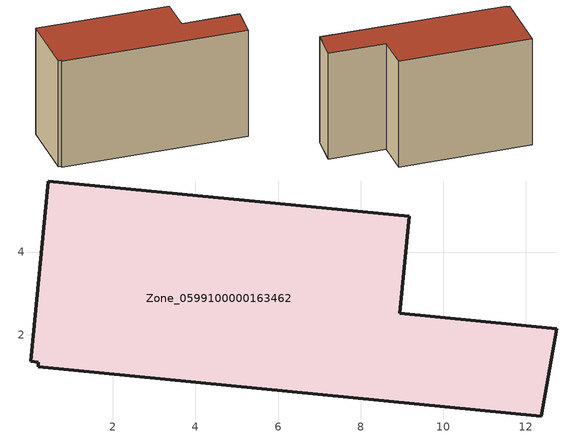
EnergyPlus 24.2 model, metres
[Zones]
Zone_0599100000163462
 floor ground (C_G): 8.95,2.52 12.75,2.15 12.38,0.03 0.19,1.22 0.2,1.33 0.01,1.35 0.44,5.72 9.18,4.87 z0
 wall outside (C_F): 12.75,2.15 8.95,2.52 9.18,4.87 0.44,5.72 0.01,1.35 0.2,1.33 0.19,1.22 12.38,0.03 12.75,2.15 z0:7.56
 roof outside (C_R): 0.44,5.72 0.01,1.35 0.2,1.33 0.19,1.22 12.38,0.03 12.75,2.15 8.95,2.52 9.18,4.87 z7.56
[BUILDING]
Pand.0599100000163462: North Axis=0; Terrain=City; Loads Convergence Tolerance Value=0.04; Temperature Convergence Tolerance Value=0.4; Solar Distribution=FullExterior; Maximum Number of Warmup Days=25; Minimum Number of Warmup Days=1
[Site:Location]
Rotterdam.The.Hague.AP_ZH_NLD Design_Conditions: Latitude=51.96; Longitude=4.45; Time Zone=1; Elevation=-4.5
[SITE:GROUNDTEMPERATURE:BUILDINGSURFACE]
18, 18, 18, 18, 18, 18, 18, 18, 18, 18, 18, 18
[MATERIAL] Thermal Absorptance=0.9; Solar Absorptance=0.7; Visible Absorptance=0.7
Name | Roughness | Thickness | Conductivity | Density | Specific Heat
G.TI.1946 | MediumSmooth | 0.15 | 1 | 540 | 1210
F.TI.1946 | Rough | 0.3 | 0.857143 | 1920 | 840
R.TI.1946 | MediumRough | 0.2 | 0.1 | 1500 | 1000
[CONSTRUCTION]
C_G: G.TI.1946
C_F: F.TI.1946
C_R: R.TI.1946
[ZONE]
Zone_0599100000163462: Type=1; Multiplier=1; Ceiling Height=Autocalculate; Volume=Autocalculate; Floor Area=autocalculate; Part of Total Floor Area=Yes
[ZONEINFILTRATION:DESIGNFLOWRATE]
Infil_Zone_0599100000163462: Zone or ZoneList or Space or SpaceList=Zone_0599100000163462; Schedule=AlwaysOn; Design Flow Rate Calculation Method=Flow/Area; Flow Rate per Floor Area=0.003; Constant Term Coefficient=1; Temperature Term Coefficient=0; Velocity Term Coefficient=0; Velocity Squared Term Coefficient=0
[HVACTEMPLATE:ZONE:IDEALLOADSAIRSYSTEM]
Zone_0599100000163462: Maximum Heating Supply Air Temperature=50; Minimum Cooling Supply Air Temperature=13; Maximum Heating Supply Air Humidity Ratio=0.0156; Minimum Cooling Supply Air Humidity Ratio=0.0077; Heating Limit=NoLimit; Cooling Limit=NoLimit; Dehumidification Control Type=ConstantSensibleHeatRatio; Cooling Sensible Heat Ratio=0.7; Dehumidification Setpoint=60; Humidification Control Type=None; Humidification Setpoint=30; Outdoor Air Method=None; Outdoor Air Flow Rate per Person=0.00944; Outdoor Air Flow Rate per Zone Floor Area=0; Outdoor Air Flow Rate per Zone=0; Demand Controlled Ventilation Type=None; Outdoor Air Economizer Type=NoEconomizer; Heat Recovery Type=None; Sensible Heat Recovery Effectiveness=0.7; Latent Heat Recovery Effectiveness=0.65
[ZONECONTROL:THERMOSTAT]
ThermostatControl_Zone_0599100000163462: Zone or ZoneList=Zone_0599100000163462; Control Type Schedule=DualSetpointControlType; Control 1=Thermostat_Zone_0599100000163462; Temperature Difference Between Cutout And Setpoint=0
[THERMOSTATSETPOINT:DUALSETPOINT]
Thermostat_Zone_0599100000163462: Heating Setpoint Temperature Schedule=HeatingSetpoint_Zone_0599100000163462; Cooling Setpoint Temperature Schedule=CoolingSetpoint_Zone_0599100000163462
[SCHEDULE:COMPACT]
HeatingSetpoint_Zone_0599100000163462: Through: 12/31, For: AllDays, Until: 24:00, 21
CoolingSetpoint_Zone_0599100000163462: Through: 12/31, For: AllDays, Until: 24:00, 24
DualSetpointControlType: Through: 12/31, For: AllDays, Until: 24:00, 4
AlwaysOn: Through: 12/31, For: AllDays, Until: 24:00, 1
